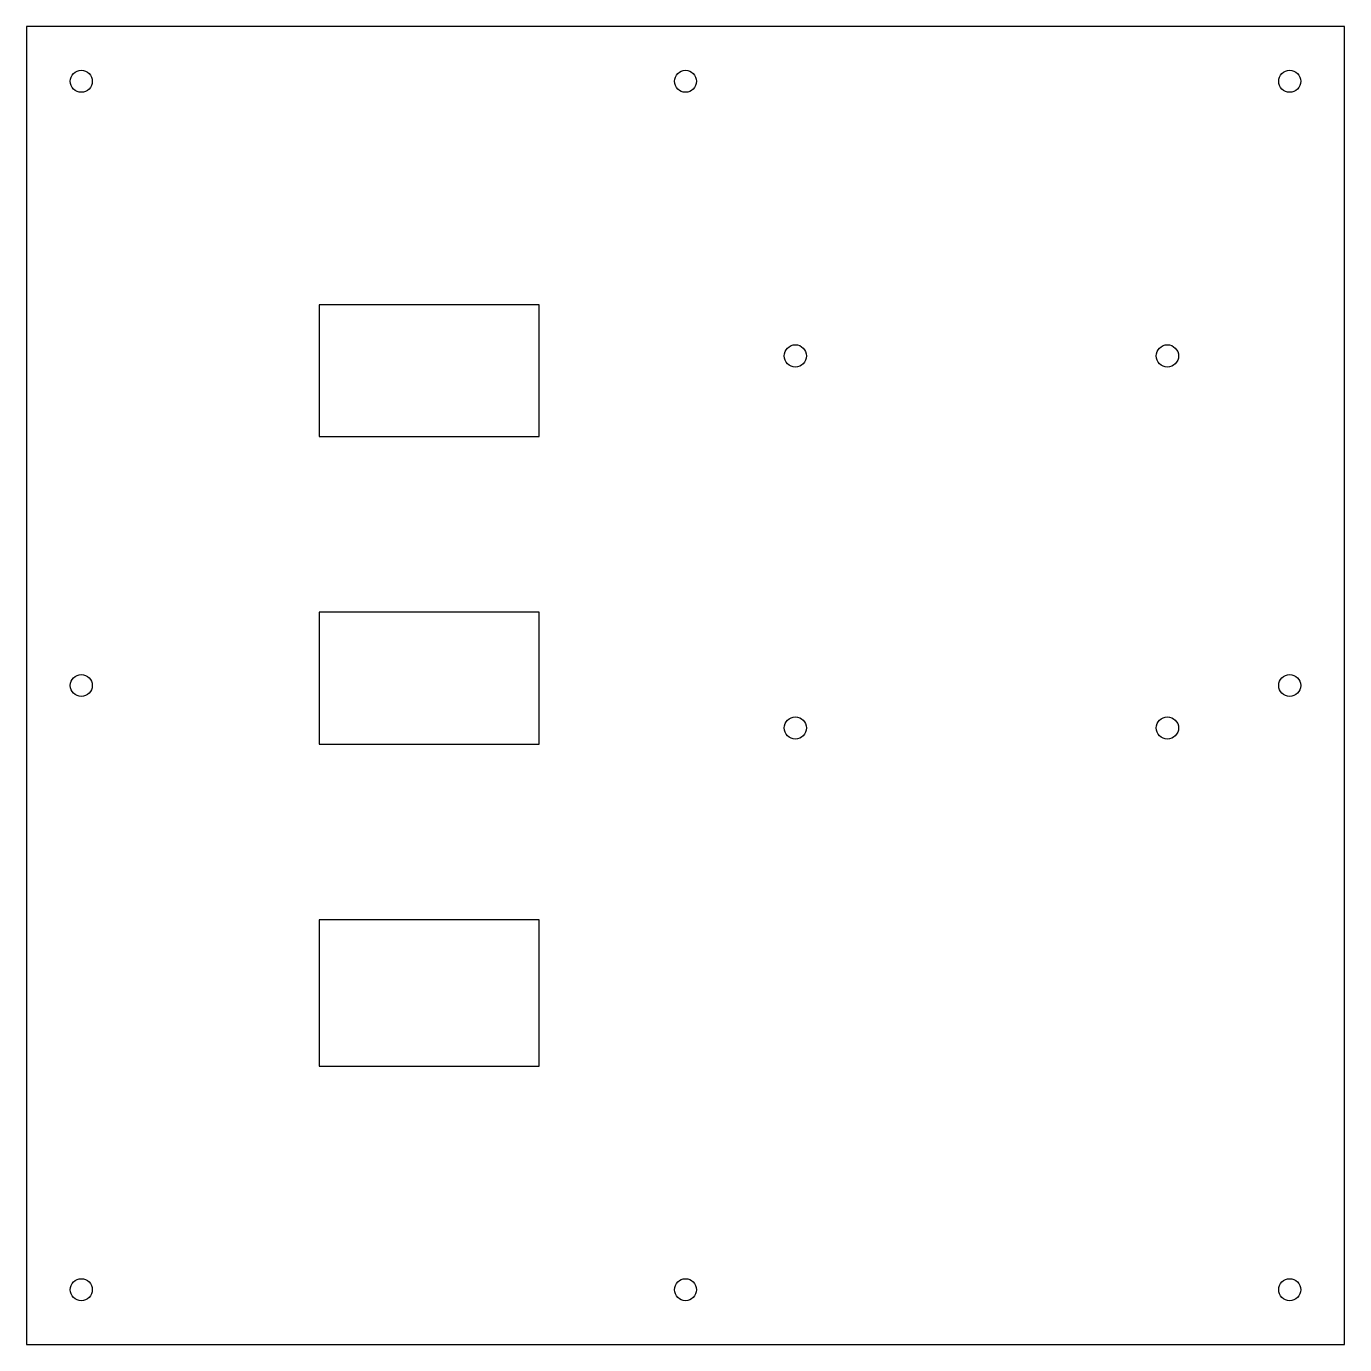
# Model space of a CAD drawing. Header units: inches. Extents: x -3.54 to 3.54, y -3.54 to 3.54.
import ezdxf

# ---------------------------------------------------------------- set-up
doc = ezdxf.new("R2010")
doc.units = ezdxf.units.IN
doc.header["$MEASUREMENT"] = 0

msp = doc.modelspace()

# ---------------------------------------------------------------- linework, layer by layer
at = {"color": 7, "linetype": 'Continuous', "lineweight": 25}
for p, q in [((-3.5433, 3.5433), (-3.5433, -3.5433)), ((3.5433, 3.5433), (-3.5433, 3.5433)), ((3.5433, -3.5433), (3.5433, 3.5433)), ((-1.9685, 2.0472), (-1.9685, 1.3386)), ((-0.7874, 2.0472), (-1.9685, 2.0472)), ((-0.7874, 1.3386), (-0.7874, 2.0472)), ((-1.9685, 1.3386), (-0.7874, 1.3386)), ((-1.9685, 0.3937), (-1.9685, -0.315)), ((-0.7874, 0.3937), (-1.9685, 0.3937)), ((-0.7874, -0.315), (-0.7874, 0.3937)), ((-1.9685, -0.315), (-0.7874, -0.315)), ((-1.9685, -1.2598), (-1.9685, -2.0472)), ((-0.7874, -1.2598), (-1.9685, -1.2598)), ((-0.7874, -2.0472), (-0.7874, -1.2598)), ((-1.9685, -2.0472), (-0.7874, -2.0472)), ((-3.5433, -3.5433), (3.5433, -3.5433))]:
    msp.add_line(p, q, dxfattribs=at)
for centre, radius in [((-3.248, 3.248), 0.0591), ((0, 3.248), 0.0591), ((3.248, 3.248), 0.0591), ((0.5906, 1.7717), 0.06), ((2.5906, 1.7717), 0.06), ((-3.248, 0), 0.0591), ((3.248, 0), 0.0591), ((0.5906, -0.2283), 0.06), ((2.5906, -0.2283), 0.06), ((-3.248, -3.248), 0.0591), ((0, -3.248), 0.0591), ((3.248, -3.248), 0.0591)]:
    msp.add_circle(centre, radius, dxfattribs=at)

doc.saveas('drawing.dxf')
